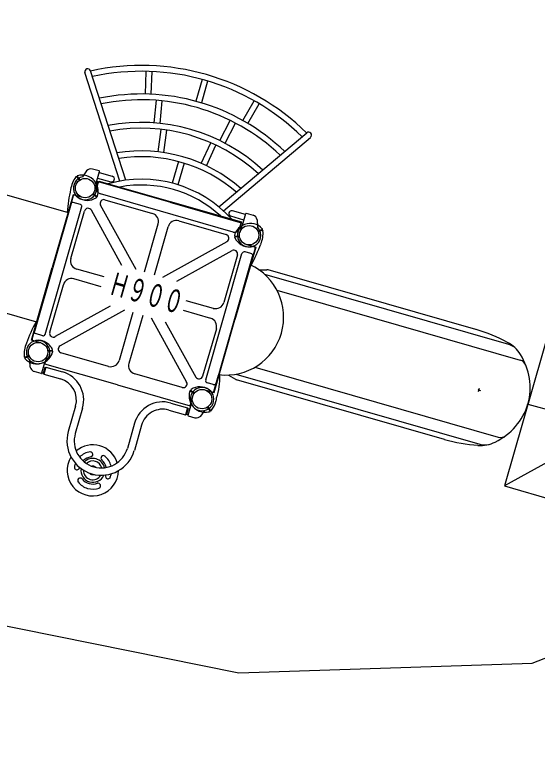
# Model space of a CAD drawing. Units: millimetres on the paper. Extents: x -120.2 to -23.9, y -30.5 to 36.3.
# Drawn here: x -80.002 to -78.774, y -10.771 to -9.011 of the extents above; entities that cross this region are included whole.
import ezdxf
from ezdxf.enums import TextEntityAlignment as Align

# ---------------------------------------------------------------- set-up
doc = ezdxf.new("R2010")
doc.units = ezdxf.units.MM
doc.header["$LTSCALE"] = 0.17
doc.linetypes.add('CHAIN1', pattern=[8, 5, -1, 1, -1])
doc.linetypes.add('CHAIN2', pattern=[12, 9, -1, 1, -1])
for name, color, linetype in [('0-2_D-STR-1-計線1_計画', 7, 'Continuous'), ('0-3_D-STR-3-計線3_施設', 7, 'Continuous'), ('0-5_D-STR-BMK-CLINE', 7, 'CHAIN2'), ('0-7_D-STR-2-計線1_エッジ', 7, 'Continuous'), ('0-9_D-STR-2-計線2_補助', 7, 'Continuous')]:
    doc.layers.add(name, color=color, linetype=linetype)
doc.styles.add('ＭＳ ゴシック', font='')
doc.styles.get('ＭＳ ゴシック').set_extended_font_data('MS Gothic')

msp = doc.modelspace()

# ---------------------------------------------------------------- linework, layer by layer
at = {"layer": '0-2_D-STR-1-計線1_計画'}
msp.add_arc((-84.4721, -6.5), 7.8305, 309.64697, 5.82051, dxfattribs=at)
at = {"layer": '0-3_D-STR-3-計線3_施設'}
for p, q in [((-79.7553, -9.4015), (-79.8376, -9.1462)), ((-79.7417, -9.3994), (-79.8246, -9.142)), ((-79.6952, -9.1966), (-79.6933, -9.1432)), ((-79.6815, -9.197), (-79.6797, -9.1437)), ((-79.562, -9.1623), (-79.5767, -9.2136)), ((-79.5489, -9.166), (-79.5636, -9.2173)), ((-79.6744, -9.2646), (-79.6696, -9.2114)), ((-79.6608, -9.2658), (-79.656, -9.2126)), ((-79.466, -9.2589), (-79.4393, -9.2127)), ((-79.4542, -9.2658), (-79.4275, -9.2196)), ((-79.52, -9.3062), (-79.4959, -9.2586)), ((-79.5079, -9.3124), (-79.4837, -9.2648)), ((-79.6655, -9.3327), (-79.6584, -9.2798)), ((-79.6519, -9.3344), (-79.6449, -9.2815)), ((-79.5224, -9.4624), (-79.3155, -9.2882)), ((-79.564, -9.3597), (-79.5418, -9.3111)), ((-79.5119, -9.4714), (-79.3067, -9.2986)), ((-79.5515, -9.3654), (-79.5294, -9.3168)), ((-79.6175, -9.3555), (-79.6321, -9.4064)), ((-79.6044, -9.3593), (-79.619, -9.4102)), ((-79.8338, -9.3771), (-79.8435, -9.3912)), ((-79.8039, -9.3777), (-79.82, -9.3731)), ((-79.8114, -9.4066), (-79.8034, -9.3787)), ((-79.8041, -9.3813), (-79.7733, -9.3902)), ((-79.8571, -9.3916), (-79.8513, -9.3997)), ((-79.8559, -9.3906), (-79.85, -9.3988)), ((-79.8078, -9.3942), (-79.777, -9.4031)), ((-79.8765, -9.476), (-80.139, -9.4007)), ((-79.8096, -9.4168), (-79.8052, -9.4013)), ((-79.8052, -9.4013), (-79.4696, -9.4977)), ((-79.811, -9.4387), (-79.8191, -9.4326)), ((-79.81, -9.4374), (-79.8181, -9.4313)), ((-79.4889, -9.5214), (-79.8013, -9.4317)), ((-79.865, -9.4361), (-79.8764, -9.4756)), ((-79.848, -9.4567), (-79.8653, -9.4517)), ((-79.7907, -9.4454), (-79.6788, -9.4775)), ((-79.8703, -9.4544), (-79.9567, -9.7553)), ((-79.9316, -9.7625), (-79.8452, -9.4616)), ((-79.7505, -9.5998), (-79.8224, -9.4701)), ((-79.7171, -9.6094), (-79.8008, -9.4581)), ((-79.8707, -9.5838), (-79.8386, -9.4719)), ((-79.4635, -9.4931), (-79.4944, -9.4842)), ((-79.4598, -9.4802), (-79.4907, -9.4713)), ((-79.4671, -9.5055), (-79.4591, -9.4775)), ((-79.4581, -9.477), (-79.442, -9.4816)), ((-79.6974, -9.615), (-79.6651, -9.5023)), ((-79.6171, -9.4952), (-79.5052, -9.5273)), ((-79.474, -9.5131), (-79.4696, -9.4977)), ((-79.4324, -9.4923), (-79.4317, -9.5094)), ((-79.6743, -9.6217), (-79.6419, -9.509)), ((-79.4209, -9.5155), (-79.4302, -9.5193)), ((-79.4203, -9.517), (-79.4296, -9.5208)), ((-79.4846, -9.5309), (-79.4745, -9.53)), ((-79.4844, -9.5325), (-79.4744, -9.5316)), ((-79.6546, -9.6273), (-79.5034, -9.5435)), ((-79.6212, -9.6369), (-79.4915, -9.5651)), ((-79.5534, -9.869), (-79.4682, -9.572)), ((-79.4787, -9.5752), (-79.5108, -9.6871)), ((-79.4472, -9.5718), (-79.4607, -9.5679)), ((-79.4373, -9.559), (-79.4483, -9.5975)), ((-79.5284, -9.8762), (-79.4431, -9.5792)), ((-79.7927, -9.627), (-79.8569, -9.6086)), ((-79.5195, -9.8454), (-79.4519, -9.6101)), ((-79.5195, -9.8454), (-79.4519, -9.6101)), ((-79.4285, -9.6101), (-79.4098, -9.6101)), ((-79.4285, -9.6101), (-79.4098, -9.6101)), ((-78.9176, -9.751), (-79.4065, -9.6106)), ((-79.4153, -9.6206), (-78.8411, -9.7855)), ((-79.9205, -9.7573), (-79.8884, -9.6455)), ((-79.7994, -9.6502), (-79.8636, -9.6317)), ((-79.9505, -9.7337), (-80.2128, -9.6584)), ((-79.3859, -9.6582), (-78.8135, -9.8226)), ((-79.7781, -9.6957), (-79.9078, -9.7675)), ((-79.5999, -9.6824), (-79.5356, -9.7008)), ((-79.7446, -9.7053), (-79.8958, -9.789)), ((-79.725, -9.7109), (-79.7573, -9.8236)), ((-79.6065, -9.7055), (-79.5423, -9.724)), ((-79.962, -9.7736), (-79.9506, -9.7342)), ((-79.7018, -9.7176), (-79.7342, -9.8303)), ((-79.6822, -9.7232), (-79.5984, -9.8744)), ((-79.6487, -9.7328), (-79.5769, -9.8625)), ((-78.7399, -9.7331), (-78.8507, -10.1188)), ((-79.5285, -9.7488), (-79.5607, -9.8607)), ((-79.9366, -9.7653), (-79.9539, -9.7603)), ((-79.9148, -9.8001), (-79.9249, -9.801)), ((-79.9146, -9.8017), (-79.9247, -9.8026)), ((-79.9789, -9.8156), (-79.9696, -9.8118)), ((-79.9783, -9.8171), (-79.969, -9.8133)), ((-79.7821, -9.8374), (-79.894, -9.8052)), ((-79.9665, -9.839), (-79.9675, -9.8231)), ((-79.9321, -9.8271), (-79.9398, -9.8538)), ((-79.9357, -9.8395), (-79.9322, -9.8405)), ((-79.9298, -9.8393), (-79.9345, -9.8557)), ((-79.438, -9.8395), (-78.8655, -10.0039)), ((-79.9408, -9.8544), (-79.9569, -9.8498)), ((-79.9394, -9.8524), (-79.9359, -9.8534)), ((-79.9322, -9.8405), (-79.9359, -9.8534)), ((-79.9345, -9.8557), (-79.9359, -9.8534)), ((-79.9345, -9.8557), (-79.895, -9.8671)), ((-79.6086, -9.8872), (-79.7204, -9.8551)), ((-79.4828, -9.8559), (-78.9086, -10.0208)), ((-79.5342, -9.8964), (-79.5231, -9.858)), ((-79.4996, -9.8578), (-79.4838, -9.8677)), ((-79.4996, -9.8578), (-79.4838, -9.8677)), ((-78.9918, -10.0094), (-79.4807, -9.869)), ((-79.5358, -9.8803), (-79.5493, -9.8765)), ((-79.5892, -9.8951), (-79.5811, -9.9012)), ((-79.5882, -9.8939), (-79.5801, -9.9)), ((-79.5878, -9.9259), (-79.5955, -9.9527)), ((-78.7953, -9.926), (-78.4095, -10.0367)), ((-79.8597, -9.9309), (-79.8768, -9.9905)), ((-79.8432, -9.9357), (-79.8603, -9.9952)), ((-79.6405, -9.9402), (-79.601, -9.9515)), ((-79.5949, -9.9374), (-79.5986, -9.9503)), ((-79.5949, -9.9374), (-79.5963, -9.935)), ((-79.5914, -9.9384), (-79.5949, -9.9374)), ((-79.565, -9.9543), (-79.5557, -9.9414)), ((-79.5434, -9.942), (-79.5493, -9.9338)), ((-79.5421, -9.941), (-79.548, -9.9329)), ((-79.601, -9.9515), (-79.5986, -9.9503)), ((-79.5951, -9.9513), (-79.5986, -9.9503)), ((-79.595, -9.9537), (-79.5789, -9.9583)), ((-79.7208, -9.9708), (-79.7379, -10.0304)), ((-79.7043, -9.9755), (-79.7214, -10.0351)), ((-78.8507, -10.1188), (-78.4649, -10.2296))]:
    msp.add_line(p, q, dxfattribs=at)
at = {"layer": '0-3_D-STR-3-計線3_施設', "linetype": 'CHAIN1'}
for p, q in [((-78.913, -9.8922), (-78.9067, -9.894)), ((-78.9101, -9.8897), (-78.9122, -9.897))]:
    msp.add_line(p, q, dxfattribs=at)
at = {"layer": '0-3_D-STR-3-計線3_施設'}
for points in [[(-79.6379, -9.4514), (-79.8088, -9.4024), (-79.8151, -9.4244)], [(-79.8434, -9.44), (-79.8654, -9.4337), (-79.9145, -9.6046)], [(-79.6379, -9.4514), (-79.467, -9.5005), (-79.4734, -9.5225)], [(-79.4577, -9.5508), (-79.4357, -9.5571), (-79.4848, -9.728)], [(-79.9415, -9.7818), (-79.9635, -9.7755), (-79.9145, -9.6046)], [(-79.5558, -9.8925), (-79.5338, -9.8989), (-79.4848, -9.728)], [(-79.7613, -9.8811), (-79.9322, -9.8321), (-79.9259, -9.8101)], [(-79.9322, -9.8405), (-79.9298, -9.8393), (-79.8903, -9.8506)], [(-79.7613, -9.8811), (-79.5904, -9.9302), (-79.5841, -9.9082)], [(-79.6357, -9.9237), (-79.5963, -9.935), (-79.601, -9.9515)], [(-78.5337, -10.1055), (-78.7265, -10.0501), (-78.8507, -10.1188)]]:
    msp.add_lwpolyline(points, dxfattribs=at)
for centre in [(-79.8371, -9.418), (-79.8371, -9.418), (-79.4514, -9.5288), (-79.9479, -9.8038), (-79.9479, -9.8038), (-79.5621, -9.9145)]:
    msp.add_circle(centre, 0.0229, dxfattribs=at)
for centre, radius, start, end in [((-79.7047, -9.6841), 0.5547, 45.4991, 102.46), ((-79.8311, -9.1441), 0.00682, 17.7825, 197.7825), ((-79.7047, -9.6841), 0.541, 45.6355, 102.3235), ((-79.7046, -9.6836), 0.4871, 46.2114, 101.7473), ((-79.7046, -9.6836), 0.4734, 46.3881, 101.5707), ((-79.7046, -9.6837), 0.4202, 47.1947, 100.7638), ((-79.7046, -9.6837), 0.4065, 47.4338, 100.5245), ((-79.3113, -9.2931), 0.00682, 310.1746, 130.1746), ((-79.705, -9.685), 0.3545, 48.6399, 99.303), ((-79.705, -9.685), 0.3409, 48.9842, 98.9609), ((-79.823, -9.3886), 0.0158, 79.1632, 133.186), ((-79.8041, -9.3784), 0.0008, 343.9786, 73.7354), ((-79.8081, -9.4301), 0.0638, 143.0391, 171.8893), ((-79.8371, -9.418), 0.0276, 137.9718, 232.9786), ((-79.8371, -9.418), 0.0276, 103.3789, 147.9853), ((-79.8581, -9.3923), 0.0012, 35.6926, 150.862), ((-79.8549, -9.3899), 0.0012, 113.926, 215.6926), ((-79.8446, -9.425), 0.0378, 37.5568, 106.5009), ((-79.7049, -9.6848), 0.2877, 42.2738, 105.6834), ((-79.7751, -9.3966), 0.00672, 253.9786, 73.9786), ((-79.8371, -9.418), 0.0276, 300.6858, 35.6926), ((-79.8442, -9.4254), 0.0378, 342.4866, 29.808), ((-79.798, -9.4201), 0.012, 163.9786, 253.9786), ((-79.7049, -9.6848), 0.2741, 47.2463, 100.7108), ((-79.4672, -9.5067), 0.4132, 168.0392, 175.5715), ((-79.8614, -9.4378), 0.00401, 56.1327, 155.8055), ((-79.837, -9.4179), 0.0276, 216.7597, 310.4558), ((-79.8664, -9.4555), 0.00401, 73.9786, 163.9786), ((-79.832, -9.4092), 0.0378, 234.8428, 303.1782), ((-79.8117, -9.4397), 0.0012, 302.398, 52.9786), ((-79.8093, -9.4365), 0.0012, 232.9786, 343.5591), ((-79.7931, -9.4539), 0.00883, 73.9786, 208.9786), ((-79.8491, -9.4605), 0.00401, 343.9786, 73.9786), ((-79.8301, -9.4743), 0.00883, 28.9786, 163.9786), ((-79.8777, -9.4752), 0.0014, 163.6926, 343.6926), ((-79.6843, -9.4968), 0.0201, 343.9786, 73.9786), ((-79.4925, -9.4778), 0.00672, 73.9786, 253.9786), ((-79.4583, -9.4778), 0.0008, 74.2217, 163.9786), ((-79.4477, -9.4964), 0.0158, 14.7712, 68.7939), ((-79.6226, -9.5145), 0.0201, 73.9786, 163.9786), ((-79.4514, -9.5288), 0.0276, 112.2645, 207.2713), ((-79.4487, -9.5387), 0.0378, 41.4562, 110.4003), ((-79.4856, -9.5098), 0.012, 253.9786, 343.9786), ((-79.4492, -9.5389), 0.0378, 118.1491, 165.4706), ((-79.4514, -9.5288), 0.0276, 359.9718, 44.5782), ((-79.4823, -9.5236), 0.0638, 336.0678, 4.918), ((-79.4213, -9.5143), 0.0012, 292.2645, 34.0311), ((-79.4199, -9.5181), 0.0012, 357.0951, 112.2645), ((-79.5077, -9.5358), 0.00883, 298.9786, 73.9786), ((-79.4847, -9.5297), 0.0012, 164.398, 274.9786), ((-79.4843, -9.5337), 0.0012, 94.9786, 205.5591), ((-79.451, -9.5186), 0.0378, 204.7789, 273.1143), ((-79.4514, -9.5287), 0.0276, 197.5013, 291.1974), ((-79.4514, -9.5288), 0.0276, 274.9786, 9.9853), ((-79.7981, -9.4122), 0.3985, 332.1738, 339.8431), ((-79.4412, -9.5584), 0.00401, 352.1516, 91.8244), ((-79.4872, -9.5728), 0.00883, 343.9786, 118.9786), ((-79.4624, -9.5737), 0.00602, 73.9786, 163.9786), ((-79.4489, -9.5775), 0.00602, 343.9786, 73.9786), ((-79.8514, -9.5893), 0.0201, 163.9786, 253.9786), ((-79.5063, -9.7218), 0.1361, 263.0378, 64.9193), ((-79.447, -9.5978), 0.0014, 164.2645, 344.2645), ((-79.4098, -9.6222), 0.012, 73.9786, 89.924), ((-79.4098, -9.6222), 0.012, 73.9786, 89.924), ((-79.8691, -9.651), 0.0201, 73.9786, 163.9786), ((-79.5301, -9.6816), 0.0201, 253.9786, 343.9786), ((-79.5872, -9.9249), 0.4132, 152.3856, 159.9179), ((-79.952, -9.7338), 0.0014, 344.2645, 164.2645), ((-79.5478, -9.7433), 0.0201, 343.9786, 73.9786), ((-79.0255, -10.1239), 0.3882, 62.0159, 73.8575), ((-79.9528, -9.7564), 0.00401, 163.9786, 253.9786), ((-79.9355, -9.7614), 0.00401, 253.9786, 343.9786), ((-79.912, -9.7598), 0.00883, 163.9786, 298.9786), ((-79.9169, -9.809), 0.0638, 156.0678, 184.918), ((-79.9479, -9.8038), 0.0276, 137.4135, 163.9786), ((-79.9479, -9.8038), 0.0276, 118.9786, 137.4135), ((-79.958, -9.7741), 0.00401, 172.1516, 271.8244), ((-79.9479, -9.8038), 0.0276, 100.5436, 118.9786), ((-79.9479, -9.8039), 0.0276, 17.5013, 111.1974), ((-79.9479, -9.8038), 0.0276, 94.9786, 100.5436), ((-79.947, -9.8034), 0.0273, 70.2639, 96.829), ((-79.9482, -9.814), 0.0378, 47.4135, 73.9786), ((-79.9482, -9.814), 0.0378, 28.9786, 47.4135), ((-78.881, -9.8519), 0.0803, 32.1286, 62.0159), ((-78.8522, -9.824), 0.0401, 44.0478, 73.9786), ((-79.9479, -9.8038), 0.0276, 163.9786, 190.5436), ((-79.9479, -9.8038), 0.0276, 292.2645, 27.2713), ((-79.95, -9.7937), 0.0378, 317.4135, 343.9786), ((-79.9482, -9.814), 0.0378, 24.7789, 28.9786), ((-79.9149, -9.7989), 0.0012, 274.9786, 280.5436), ((-79.9149, -9.7989), 0.0012, 280.5436, 298.9786), ((-79.9145, -9.8026), 0.00095, 71.196, 97.7611), ((-79.9149, -9.7989), 0.0012, 298.9786, 317.4135), ((-79.9145, -9.8029), 0.0012, 47.4135, 73.9786), ((-79.9149, -9.7989), 0.0012, 317.4135, 343.9786), ((-79.9147, -9.7988), 0.00098, 8.8339, 27.2688), ((-79.9149, -9.7989), 0.0012, 343.9786, 10.5436), ((-79.9145, -9.8029), 0.0012, 28.9786, 47.4135), ((-79.9155, -9.8031), 0.00214, 331.442, 358.0071), ((-79.9145, -9.8029), 0.0012, 10.5436, 28.9786), ((-79.9145, -9.8029), 0.0012, 344.398, 10.5436), ((-79.8916, -9.7968), 0.00883, 118.9786, 253.9786), ((-79.9793, -9.8145), 0.0012, 177.0951, 292.2645), ((-79.9779, -9.8182), 0.0012, 112.2645, 214.0311), ((-79.9506, -9.7939), 0.0378, 221.4562, 290.4003), ((-79.9479, -9.8038), 0.0276, 190.5436, 208.9786), ((-79.9479, -9.8038), 0.0276, 208.9786, 227.4135), ((-79.95, -9.7937), 0.0378, 298.9786, 317.4135), ((-78.9385, -9.8881), 0.1482, 345.1761, 32.1286), ((-79.9479, -9.8038), 0.0276, 227.4135, 253.9786), ((-79.9512, -9.835), 0.0158, 194.7712, 208.9786), ((-79.9484, -9.8096), 0.0219, 251.196, 277.7611), ((-79.95, -9.7937), 0.0378, 276.8564, 280.5436), ((-79.95, -9.7937), 0.0378, 280.5436, 298.9786), ((-79.7766, -9.8181), 0.0201, 253.9786, 343.9786), ((-79.7149, -9.8358), 0.0201, 163.9786, 253.9786), ((-78.819, -9.8419), 0.0201, 21.1142, 73.9786), ((-79.9512, -9.835), 0.0158, 208.9786, 227.4135), ((-79.9528, -9.8376), 0.0128, 224.8212, 251.3862), ((-79.9406, -9.8536), 0.0008, 254.2217, 280.5436), ((-79.9406, -9.8536), 0.0008, 280.5436, 298.9786), ((-79.9406, -9.8536), 0.0008, 298.9786, 317.4135), ((-79.9406, -9.8536), 0.0008, 317.4135, 343.9786), ((-79.9093, -9.9167), 0.0688, 343.9786, 73.9786), ((-79.5218, -9.8583), 0.00139, 137.2705, 163.8356), ((-79.5218, -9.8584), 0.0014, 118.9786, 137.4135), ((-79.5218, -9.8584), 0.0014, 100.5436, 118.9786), ((-79.5218, -9.8584), 0.0014, 73.9786, 100.5436), ((-79.5218, -9.8584), 0.0014, 47.4135, 73.9786), ((-79.5218, -9.8584), 0.0014, 28.9786, 47.4135), ((-79.9093, -9.9167), 0.0516, 343.9786, 73.9786), ((-79.6061, -9.8787), 0.00883, 253.9786, 28.9786), ((-79.5691, -9.8582), 0.00883, 208.9786, 343.9786), ((-79.5477, -9.8707), 0.00602, 163.9786, 253.9786), ((-79.6573, -9.8663), 0.137, 340.7339, 3.1635), ((-79.5218, -9.8584), 0.0014, 10.5436, 28.9786), ((-79.5218, -9.8584), 0.0014, 343.9786, 10.5436), ((-79.5218, -9.8584), 0.0014, 343.6926, 343.9785), ((-79.4774, -9.8574), 0.012, 238.0332, 253.9786), ((-79.4774, -9.8574), 0.012, 238.0332, 253.9786), ((-79.5875, -9.8929), 0.0012, 122.398, 232.9786), ((-79.5673, -9.9234), 0.0378, 54.8428, 123.1782), ((-79.5621, -9.9145), 0.0276, 120.6858, 137.4135), ((-79.5682, -9.9061), 0.0172, 115.4997, 133.9346), ((-79.5622, -9.9147), 0.0276, 100.5436, 118.9786), ((-79.5622, -9.9147), 0.0276, 73.9786, 100.5436), ((-79.5622, -9.9147), 0.0276, 47.4135, 73.9786), ((-79.5621, -9.9145), 0.0276, 327.9853, 52.9786), ((-79.5342, -9.8745), 0.00602, 253.9786, 343.9786), ((-79.555, -9.9071), 0.0378, 162.4865, 231.1007), ((-79.5899, -9.8961), 0.0012, 52.9786, 163.5591), ((-79.5621, -9.9145), 0.0276, 163.9786, 190.5436), ((-79.5621, -9.9145), 0.0276, 137.4135, 163.9786), ((-79.5622, -9.9147), 0.0276, 36.7597, 47.4135), ((-79.5378, -9.8948), 0.00401, 236.1327, 253.9786), ((-79.5378, -9.8948), 0.00401, 253.9786, 280.5436), ((-79.5378, -9.8948), 0.00401, 280.5436, 298.9786), ((-79.5378, -9.8948), 0.00401, 298.9786, 317.4135), ((-79.5368, -9.8955), 0.00279, 313.327, 339.892), ((-79.6547, -9.9898), 0.0688, 73.9786, 163.9786), ((-79.5621, -9.9145), 0.0276, 190.5436, 208.9786), ((-79.577, -9.9239), 0.0101, 203.1181, 221.553), ((-79.5911, -9.9025), 0.0638, 323.0391, 343.9786), ((-79.5471, -9.9119), 0.0192, 334.6514, 1.2164), ((-78.9368, -9.8821), 0.1482, 295.8285, 342.781), ((-79.6547, -9.9898), 0.0516, 73.9786, 163.9786), ((-79.5546, -9.9076), 0.0378, 217.5568, 227.4135), ((-79.5546, -9.9076), 0.0378, 227.4135, 253.9786), ((-79.5621, -9.9145), 0.0276, 232.9786, 327.9853), ((-79.5546, -9.9076), 0.0378, 253.9786, 280.5436), ((-79.5486, -9.9325), 0.0123, 274.3048, 292.7398), ((-79.5443, -9.9427), 0.0012, 293.926, 298.9786), ((-79.5443, -9.9427), 0.0012, 298.9786, 317.4135), ((-79.5437, -9.9423), 0.00044, 23.1181, 41.553), ((-79.5443, -9.9427), 0.0012, 317.4135, 343.9786), ((-79.5443, -9.9427), 0.0012, 10.5436, 28.9786), ((-79.5443, -9.9427), 0.0012, 343.9786, 10.5436), ((-79.5411, -9.9403), 0.0012, 215.6926, 227.4135), ((-79.5411, -9.9403), 0.0012, 227.4135, 253.9786), ((-79.5411, -9.9403), 0.0012, 253.9786, 280.5436), ((-79.5411, -9.9403), 0.0012, 280.5436, 298.9786), ((-79.5411, -9.9403), 0.0012, 298.9786, 317.4135), ((-79.5407, -9.9407), 0.00061, 310.8552, 337.4203), ((-79.5947, -9.9529), 0.0008, 163.9786, 253.7354), ((-79.5759, -9.9428), 0.0158, 259.1632, 313.186), ((-79.7991, -10.0128), 0.0808, 163.9786, 343.9786), ((-79.7991, -10.0128), 0.0637, 163.9786, 343.9786), ((-78.8854, -9.636), 0.3882, 254.0996, 265.9412), ((-78.9072, -9.9432), 0.0803, 265.9412, 295.8285), ((-78.86, -9.9846), 0.0201, 253.9786, 306.8429), ((-79.8191, -10.0822), 0.0602, 17.3839, 130.5732), ((-78.8976, -9.9822), 0.0401, 253.9786, 283.9093), ((-79.8191, -10.0822), 0.0602, 148.5586, 359.3985), ((-79.8191, -10.0822), 0.0441, 133.9786, 134.7604), ((-79.8191, -10.0822), 0.0441, 98.0347, 133.9786), ((-79.8191, -10.0822), 0.0321, 98.0347, 133.9786), ((-79.825, -10.0446), 0.00602, 278.9786, 98.9786), ((-79.794, -10.0535), 0.00602, 48.9786, 228.9786), ((-79.8191, -10.0822), 0.0441, 13.9786, 49.9224), ((-79.8191, -10.0822), 0.0441, 158.242, 168.9786), ((-79.8191, -10.0822), 0.0321, 133.9786, 135.7318), ((-79.8191, -10.0822), 0.0281, 12.7526, 135.2045), ((-79.8191, -10.0822), 0.0221, 15.1726, 132.7845), ((-79.8191, -10.0822), 0.0321, 13.9786, 49.9224), ((-79.8565, -10.0749), 0.00602, 168.9786, 357.5926), ((-79.8191, -10.0822), 0.0281, 171.3698, 336.5873), ((-79.8191, -10.0822), 0.0221, 178.9552, 329.0019), ((-79.8191, -10.0822), 0.01, 42.628, 105.3291), ((-79.8191, -10.0822), 0.00975, 45.4526, 102.5045), ((-79.8191, -10.0822), 0.0321, 12.2253, 13.9786), ((-79.8191, -10.0822), 0.0441, 13.1967, 13.9786), ((-79.8487, -10.1062), 0.00602, 38.9786, 218.9786), ((-79.8191, -10.0822), 0.0321, 218.0347, 253.9786), ((-79.8191, -10.0822), 0.01, 222.628, 285.3291), ((-79.8191, -10.0822), 0.00975, 225.4526, 282.5045), ((-79.7835, -10.0959), 0.00602, 150.3645, 338.9786), ((-79.8191, -10.0822), 0.0441, 338.9786, 349.7151), ((-79.8191, -10.0822), 0.0441, 218.0347, 253.9786), ((-79.8191, -10.0822), 0.0321, 253.9786, 289.9224), ((-79.8067, -10.1183), 0.00602, 288.9786, 108.9786), ((-79.8191, -10.0822), 0.0441, 253.9786, 289.9224)]:
    msp.add_arc(centre, radius, start, end, dxfattribs=at)
at = {"layer": '0-5_D-STR-BMK-CLINE'}
msp.add_arc((-84.4672, -6.5008), 8.4276, 309.55319, 24.81842, dxfattribs=at)
at = {"layer": '0-7_D-STR-2-計線1_エッジ'}
msp.add_lwpolyline([(-82.0766, -8.7171), (-82.059, -9.1049), (-81.6989, -9.6324), (-81.1423, -10.042), (-80.3355, -10.3856), (-79.4758, -10.5586), (-78.7852, -10.5356), (-78.1899, -10.3043), (-77.956, -9.9944), (-77.9736, -9.6065), (-78.3337, -9.0791), (-78.8902, -8.6695), (-79.697, -8.3258), (-80.5568, -8.1529), (-81.2474, -8.1759), (-81.8427, -8.4072)], close=True, dxfattribs=at)
at = {"layer": '0-9_D-STR-2-計線2_補助'}
msp.add_arc((-84.4721, -6.5), 7.7824, 311.20438, 5.82051, dxfattribs=at)

# ---------------------------------------------------------------- texts
at = {"layer": '0-3_D-STR-3-計線3_施設', "color": 4, "style": 'ＭＳ ゴシック', "width": 0.6}
msp.add_text('Ｈ９００', height=0.05406, rotation=343.979, dxfattribs=at).set_placement((-79.7892, -9.6818), align=Align.BOTTOM_LEFT)

doc.saveas('drawing.dxf')
